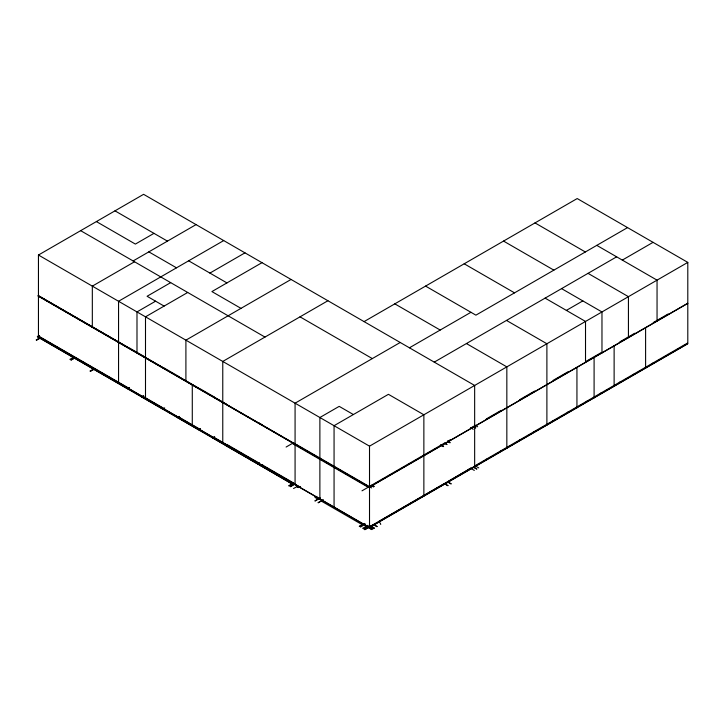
<?xml version="1.0" encoding="UTF-8"?>
<svg xmlns="http://www.w3.org/2000/svg" width="724" height="724" viewBox="0 0 724 724"><rect width="100%" height="100%" fill="white"/><g stroke="black" fill="none" stroke-linecap="round" stroke-linejoin="round"><path stroke-width="1.09" d="M364.063 321.61L577.209 198.548L687.8 262.396L687.8 343.746L369.512 527.515L38.453 336.379L38.453 255.029L143.596 194.322L474.654 385.458L474.654 466.808M153.977 233.354L135.379 244.088L96.392 221.58M133.107 260.948L196.05 224.612M134.528 261.771L92.328 286.134L92.328 327.139M39.241 335.601L37.295 336.723L73.269 357.484M39.539 335.592L37.585 336.723L127.397 388.58L129.207 387.53M36.2 339.918L39.657 338.416M36.381 340.018L39.404 338.271M36.625 340.162L39.865 338.208M223.698 240.576L118.555 301.274L118.555 382.625M170.683 282.641L147.081 296.27L164.095 306.089M155.588 301.184L136.99 311.917L136.99 352.923M209.924 273.084L244.965 252.848M69.875 359.357L73.405 357.403M187.697 292.469L145.497 316.831L145.497 398.182M71.015 360.018L74.472 358.018M71.088 360.054L74.4 358.145M261.979 262.676L211.915 291.582L240.974 308.361M90.047 371.005L93.505 369.502M90.301 371.15L93.324 369.403M90.473 371.249L93.794 369.34M291.048 279.455L185.905 340.162L185.905 381.159M127.044 388.535L141.958 397.141M143.271 395.974L141.596 396.942L162.909 409.241L164.574 408.273M143.696 395.892L141.886 396.942L162.909 409.078L164.719 408.028M327.909 300.741L222.766 361.439L222.766 442.789M162.547 409.033L177.461 417.648M178.774 416.481L177.108 417.44L198.412 429.739L200.086 428.78M179.208 416.4L177.389 417.44L198.412 429.576L200.222 428.536M198.059 429.54L212.974 438.147M214.286 436.979L212.621 437.939L225.662 445.477L227.481 444.427M214.711 436.898L212.901 437.939L225.662 445.305M400.218 342.479L295.075 403.187L295.075 484.537M225.481 445.369L257.445 463.822M409.431 347.801L470.944 312.288M627.545 227.608L475.903 315.157L425.576 286.098M259.083 462.672L257.264 463.722L260.839 465.785L262.658 464.736M286.116 447.034L292.324 443.45L368.19 487.252L361.982 490.836M258.975 462.898L257.554 463.722L260.839 465.613L262.26 464.799M434.246 362.127L616.64 256.83M260.658 465.677L291.971 483.958M622.305 260.097L653.066 242.341M566.376 310.397L582.829 300.903M288.831 485.768L293.573 482.962M289.012 485.876L292.74 483.713M290.071 486.492L294.161 484.13M290.496 486.727L294.587 484.374M293.555 488.501L297.926 486.139L293.102 483.306M38.453 255.029L369.512 446.165L687.8 262.396M300.442 486.546L298.623 487.596L296.867 486.582M316.94 496.365L314.985 497.415L318.117 499.225M314.985 500.872L317.972 499.144M315.121 500.954L320.379 497.913M318.108 502.673L323.357 499.641M318.252 502.755L321.239 501.026M369.276 486.546L440.726 445.296M441.224 445.007L444.391 443.169L446.798 444.563M447.658 441.287L450.627 439.577M486.311 418.952L501.225 410.336M519.696 399.675L534.611 391.069M553.073 380.408L567.987 371.792M586.449 361.131L601.363 352.525M619.835 341.864L634.749 333.257M653.211 322.596L668.125 313.981M470.89 427.938L475.297 425.395M687.664 303.293L369.177 487.171L37.929 295.926M687.8 303.401L369.512 487.161L38.453 296.035M362.262 524.71L359.267 526.439L364.588 523.443M360.407 527.09L365.656 524.058M362.606 528.366L367.855 525.334M363.674 528.982L368.923 525.95M468.79 469.333L470.672 468.247M474.863 465.822L486.456 459.134M500.664 450.934L519.832 439.857M534.041 431.658L553.217 420.59M567.417 412.39L586.594 401.322M600.802 393.114L619.97 382.046M634.179 373.846L653.356 362.778M667.555 354.579L687.302 343.176M364.733 529.597L368.426 527.461L371.982 529.516M373.113 524.674L370.489 526.194L374.109 528.285M373.249 524.592L378.435 521.597M378.58 521.515L470.7 468.338M364.878 529.678L368.353 527.588L371.837 529.597M370.987 526.067L373.747 524.475L377.231 526.484M447.658 481.795L468.935 469.252M470.89 468.446L475.297 465.903M687.664 343.638L369.177 527.515L37.929 336.271M596.784 245.364L657.048 280.152L657.048 321.157M535.009 222.911L585.345 251.97M588.024 273.346L628.432 296.677L628.432 337.674M503.542 241.083L553.869 270.142M561.562 288.623L601.97 311.954L601.97 352.959M667.908 354.371L652.994 362.977M545.109 298.125L585.517 321.447L585.517 362.452M464.202 263.798L514.529 292.858M634.532 373.638L619.617 382.254M506.483 320.424L546.891 343.746L546.891 425.097M601.155 392.915L586.241 401.521M466.428 343.547L506.836 366.878L506.836 448.228M394.815 303.854L440.192 330.044M567.77 412.182L552.865 420.798M534.393 431.459L519.479 440.065M300.017 316.841L372.317 358.588M114.98 210.847L167.443 241.128M475.007 425.232L477.641 426.753M188.656 260.812L226.938 282.912M475.795 427.821L473.623 426.771L475.614 427.92M470.609 427.775L473.234 429.296M501.017 450.726L486.103 459.333M148.845 251.862L176.493 267.826M447.523 441.206L450.057 442.672M447.378 441.287L449.921 442.753M80.654 230.666L264.966 337.076M444.391 443.007L446.934 444.473M441.079 444.925L443.622 446.391M441.007 444.961L443.55 446.427M440.581 445.206L443.197 446.636M475.007 465.74L478.727 467.885M473.795 467.179L476.872 468.953M473.623 467.279L476.7 469.061M470.537 468.156L474.32 470.428M353.375 414.544L339.194 406.363L319.881 417.513L319.881 498.863M447.523 481.713L451.143 483.813M447.378 481.795L451.007 483.894M444.391 483.523L448.02 485.614M447.875 485.695L444.391 483.686L378.58 521.687A7.33 4.235 0 0 1 380.715 524.484M371.901 485.026L374.299 486.41M373.756 486.727L371.53 485.65L373.575 486.836M128.637 347.511L142.836 355.71M164.14 368.018L178.348 376.218M199.652 388.517L213.861 396.716M298.08 445.441L371.674 487.931M38.499 295.682L128.311 347.538M142.8 355.9L163.823 368.036M178.312 376.399L199.335 388.535M213.824 396.897L226.585 404.264M258.468 422.68L261.753 424.572M293.645 442.988L297.989 445.495M38.218 295.682L128.311 347.701M142.519 355.9L163.823 368.199M178.032 376.399L199.335 388.697M213.535 396.897L226.585 404.435M226.938 404.635L236.757 410.309M237.472 410.716L247.291 416.391M248.006 416.798L257.825 422.472M258.187 422.68L261.753 424.744M262.115 424.943L271.934 430.617M272.649 431.024L282.469 436.699M283.184 437.106L293.003 442.78M293.356 442.988L297.845 445.577M373.394 524.674L376.878 526.683M370.842 525.986L374.471 528.077M129.279 387.901L127.397 388.743L74.328 358.099M227.146 444.617L258.758 462.862M262.323 464.926L293.926 483.17M369.421 526.81L373.05 528.9M39.711 336.723L128.465 387.964M142.945 396.327L163.968 408.463M178.457 416.825L199.48 428.961M213.969 437.323L226.73 444.69M258.613 463.107L261.907 464.998M293.79 483.415L299.827 486.899M226.73 444.862L258.332 463.107M261.907 465.17L293.51 483.415M127.714 388.553L141.922 396.752M163.226 409.06L177.425 417.259M198.738 429.558L212.937 437.758M297.148 486.582L298.768 487.514M226.015 445.676L235.843 451.351M236.549 451.758L246.377 457.432M247.083 457.839L256.911 463.514M261.192 465.984L271.02 471.659M271.726 472.066L281.555 477.74M282.26 478.148L292.089 483.822M321.094 500.945L362.326 524.755M645.6 327.764L645.6 368.109M614.124 345.936L614.124 386.281M594.096 357.502L594.096 397.847M576.938 367.412L576.938 407.757M423.866 496.13L423.866 414.78L388.426 394.318L334.063 425.694L334.063 507.044M369.512 446.165L369.512 527.515M192.285 384.842L192.285 425.196"/></g></svg>
